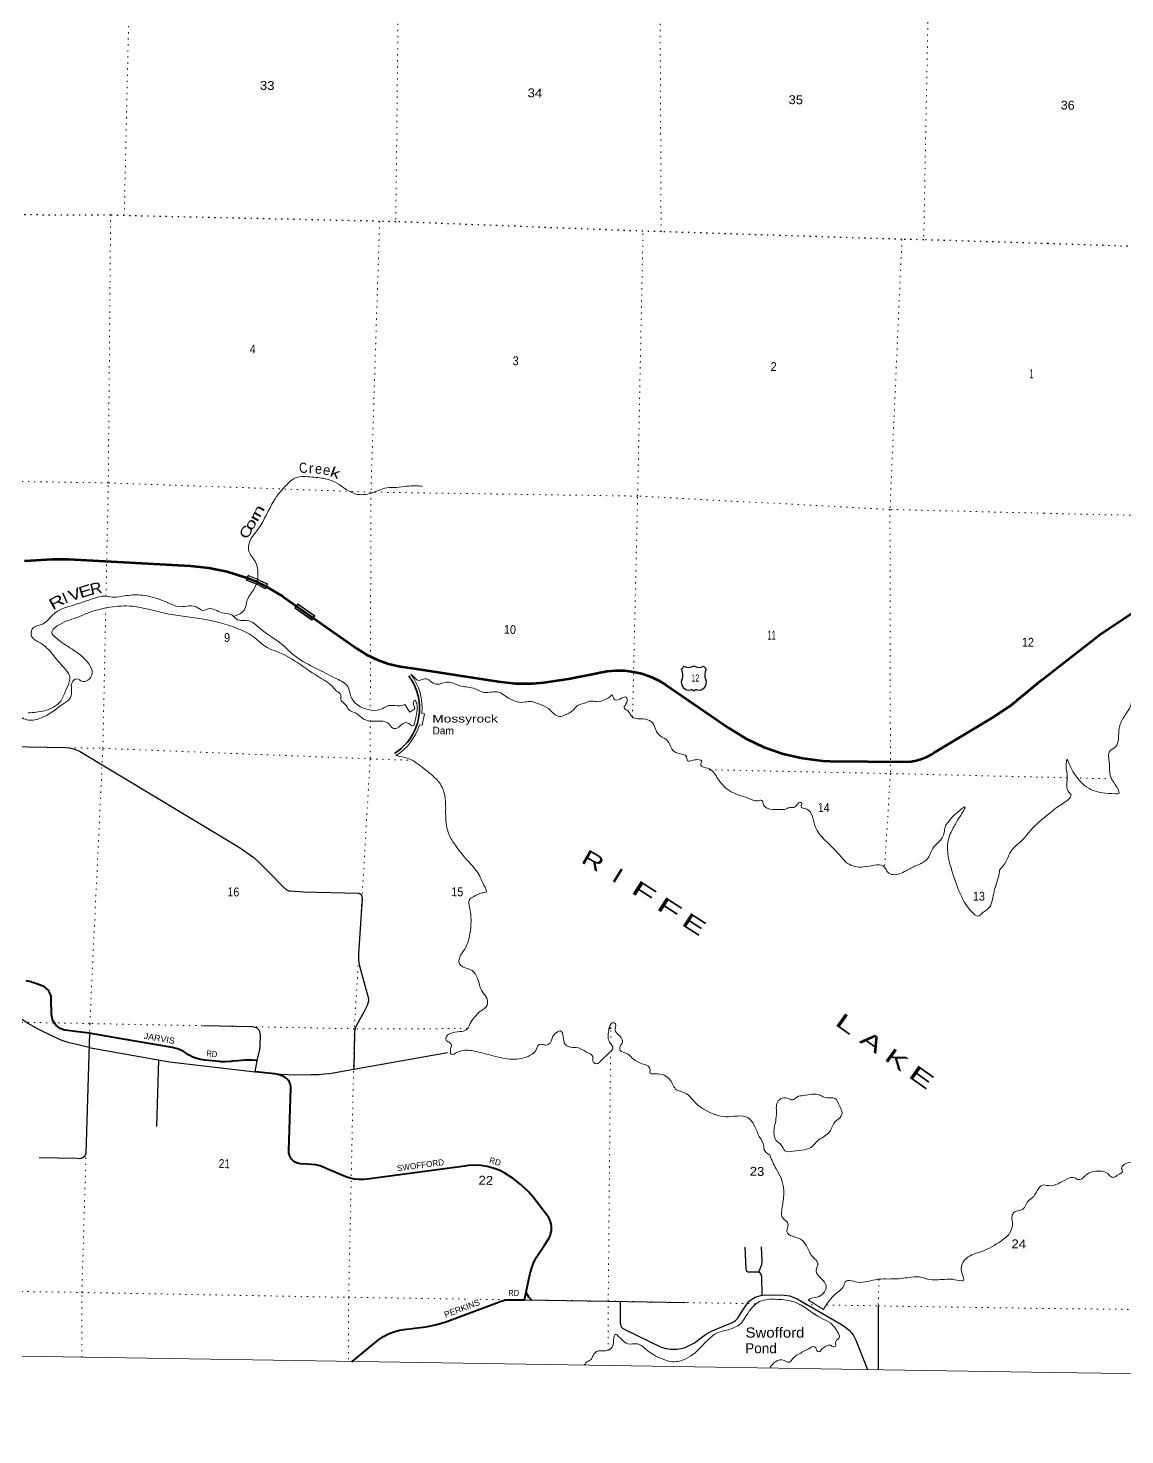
# Model space of a CAD drawing. Header units: feet. Extents: x -518066 to -250644, y -364975 to -177792.
# Drawn here: x -367193 to -345548, y -364975 to -337203 of the extents above; entities that cross this region are included whole.
import ezdxf
from ezdxf.enums import TextEntityAlignment as Align

# ---------------------------------------------------------------- set-up
doc = ezdxf.new("R2010")
doc.units = ezdxf.units.FT
doc.header["$LTSCALE"] = 80
doc.linetypes.add('DOTTED', pattern=[1.5, 0.3, -1.2])
for name, color, linetype, lineweight in [('16', 7, 'Continuous', 25), ('20', 7, 'Continuous', 70), ('26', 7, 'Continuous', 40), ('29', 7, 'Continuous', 25), ('39', 7, 'Continuous', 13), ('4', 7, 'Continuous', 25), ('41', 7, 'Continuous', 13), ('42', 7, 'Continuous', 13), ('57', 7, 'Continuous', 13), ('6', 7, 'DOTTED', 25), ('7', 7, 'DOTTED', 13)]:
    doc.layers.add(name, color=color, linetype=linetype, lineweight=lineweight)
doc.layers.add('27', color=7, linetype='Continuous')

msp = doc.modelspace()

# ---------------------------------------------------------------- linework, layer by layer
at = {"layer": '16'}
for p, q in [((-354297.29, -349856.56), (-354245.98, -349797.8)), ((-354054.22, -349791.83), (-354054.5, -349792.03)), ((-353862.13, -349797.71), (-353810.74, -349856.56))]:
    msp.add_line(p, q, dxfattribs=at)
for centre, radius, start, end in [((-354490.27, -349967.19), 222.05, 332.97043, 29.75871), ((-354154.9, -349640.14), 182.07, 239.97227, 303.45418), ((-353953.12, -349640.64), 181.52, 236.33975, 300.08743), ((-353953.13, -349640.14), 182.07, 236.54582, 236.59441), ((-353617.77, -349967.19), 222.05, 150.24129, 207.02957), ((-354151.08, -350122.09), 151.42, 159.09177, 283.81923), ((-353956.96, -350122.09), 151.42, 256.18077, 20.90823)]:
    msp.add_arc(centre, radius, start, end, dxfattribs=at)
for centre, major_axis, start_param, end_param in [((-354095.74, -350320.91), (-19.56, 51.67), 4.95877769, 6.28318531), ((-354012.29, -350320.91), (19.56, 51.67), 0, 1.32637542)]:
    msp.add_ellipse(centre, major_axis=major_axis, ratio=0.929097, start_param=start_param, end_param=end_param, dxfattribs=at)
at = {"layer": '20'}
for points in [[(-367267.41, -347721.78), (-366714.27, -347684.67), (-366398.76, -347689.46), (-363990.79, -347819.8), (-363624.52, -347855.06), (-363263.94, -347928.42), (-362913, -348039.07), (-362910.83, -348039.9), (-362909.37, -348040.46), (-362803.5, -348079.79), (-362706.81, -348120.8), (-362571.12, -348187.04), (-362461.54, -348246.84), (-362175.19, -348419.56), (-362138.17, -348445.47), (-361562.51, -348849.15), (-360703.97, -349451.21), (-360506.23, -349573.64), (-360296.77, -349674.73), (-360077.9, -349753.37), (-359852, -349808.7), (-359621.56, -349840.12), (-359611.29, -349840.95), (-357914.61, -350103.85), (-357576.93, -350138.81), (-357237.45, -350138.29), (-357012.46, -350118.28), (-356528.23, -350050.17), (-355964.89, -349939.77), (-355937.29, -349932.61), (-355766.88, -349899.34), (-355593.92, -349884.07), (-355420.31, -349886.97), (-355247.96, -349907.99), (-355078.75, -349946.91), (-354914.53, -350003.31), (-354757.11, -350076.57), (-354608.21, -350165.88), (-353369.76, -351019.04), (-353029.58, -351225.52), (-352669.68, -351395.32), (-352294, -351526.57), (-351906.66, -351617.83), (-351511.91, -351668.1), (-351362.02, -351676.29), (-349874.84, -351690.16), (-349765.91, -351681.34), (-349658.49, -351661.19), (-349553.77, -351629.92), (-349452.9, -351587.87), (-349356.97, -351535.52), (-349318.06, -351510.35), (-348163.83, -350819.47), (-347798.49, -350572.62), (-347713.71, -350506.37), (-347686.75, -350485.31), (-347663.71, -350466.09), (-347191.8, -350073.84)], [(-347191.8, -350073.84), (-346030.78, -349165.26), (-345280.98, -348666.16), (-345155.28, -348593.11), (-344864.72, -348453.17), (-344728.12, -348398.36), (-344586.54, -348358.14), (-344441.53, -348332.94), (-344294.69, -348323.03), (-344147.61, -348328.52), (-344044.72, -348341.62), (-342426.3, -348607.22), (-342284.26, -348615.29), (-342142.16, -348608.48), (-342001.54, -348586.85), (-341863.96, -348550.64), (-341730.92, -348500.24), (-341603.87, -348436.22), (-341484.21, -348359.26), (-341472.17, -348350.5), (-340352.39, -347536.53)]]:
    msp.add_lwpolyline(points, dxfattribs=at)
at = {"layer": '26'}
for points in [[(-362670.3, -357586.94), (-362773.4, -357576.34), (-362913.6, -357574.74), (-363053.2, -357587.81), (-363155.63, -357600.11), (-363181.95, -357603.27), (-363205.63, -357606.29), (-363206.99, -357606.46), (-363299.3, -357611.91), (-363366.68, -357608.83), (-363391.85, -357607.68), (-363416.68, -357605.11), (-363706.17, -357575.07), (-363785.75, -357563.83), (-363863.73, -357544.33), (-363939.24, -357516.79), (-364011.45, -357481.51), (-364020.45, -357476.44), (-364112.43, -357416.1), (-364137.5, -357399.66), (-364162.43, -357386.96), (-364190.33, -357372.75), (-364245.76, -357351.48), (-364296.66, -357337.85), (-364321.43, -357332.55), (-364346.66, -357328.25), (-365349.57, -357157.21), (-365985.73, -357043.69), (-366258.19, -357014), (-366462.16, -356985.64), (-366495.35, -356977.91), (-366527.55, -356966.75), (-366558.41, -356952.29), (-366587.58, -356934.69), (-366614.76, -356914.13), (-366639.64, -356890.84), (-366661.94, -356865.08), (-366681.44, -356837.13), (-366697.9, -356807.29), (-366711.16, -356775.9), (-366721.06, -356743.29), (-366727.5, -356709.83), (-366730.4, -356675.87), (-366730.49, -356672.69), (-366737.66, -356382.89), (-366737.78, -356354.01), (-366740.92, -356325.31), (-366747.04, -356297.09), (-366756.08, -356269.67), (-366767.93, -356243.34), (-366782.48, -356218.4), (-366799.55, -356195.11), (-366818.96, -356173.74), (-366840.49, -356154.51), (-366863.92, -356137.63), (-366888.99, -356123.3), (-366912.67, -356112.73), (-367078.89, -356050.68), (-367104.04, -356041.29), (-367128.89, -356033.69), (-367167.14, -356021.98), (-367232.06, -356009.34)], [(-357361.98, -362158.45), (-357354.12, -362122.26), (-357286.25, -361784.92), (-357254.61, -361674.51), (-357211.6, -361568.01), (-357157.7, -361466.59), (-357145.21, -361446.31), (-357000.43, -361230.64), (-356914.68, -361097.51), (-356902.29, -361072.56), (-356886, -361031.27), (-356874.12, -360988.5), (-356866.77, -360944.73), (-356864.04, -360900.42), (-356865.96, -360856.08), (-356872.5, -360812.18), (-356883.59, -360769.2), (-356899.11, -360727.62), (-356918.9, -360687.88), (-356942.73, -360650.44), (-357225.86, -360282.95), (-357269, -360230.26), (-357316.79, -360176.64), (-357460.4, -360036.93), (-357617.82, -359912.99), (-357787.34, -359806.19), (-357898.65, -359750.51), (-358015.16, -359706.77), (-358135.61, -359675.45), (-358258.67, -359656.89), (-358383, -359651.29), (-358507.23, -359658.72), (-358576.81, -359668.65), (-360501.71, -359929.01), (-360569.03, -359935.6), (-360659.78, -359936.15), (-360750.09, -359927.23), (-360838.96, -359908.91), (-360925.44, -359881.4), (-361310.22, -359714.99), (-361353.17, -359695.42), (-361433.13, -359666.6), (-361515.66, -359646.29), (-361599.86, -359634.71), (-361684.81, -359632.01), (-361823.76, -359624.12), (-361849.6, -359620.25), (-361874.89, -359613.71), (-361899.36, -359604.56), (-361922.74, -359592.9), (-361944.78, -359578.86), (-361965.22, -359562.6), (-361983.86, -359544.29), (-362000.47, -359524.13), (-362014.89, -359502.34), (-362026.96, -359479.17), (-362036.53, -359454.86), (-362043.51, -359429.68), (-362047.82, -359403.91), (-362049.42, -359377.84), (-362049.19, -359364.86), (-362008.9, -358121.33), (-362010.27, -358096.22), (-362014.26, -358071.4), (-362020.83, -358047.13), (-362029.89, -358023.67), (-362041.36, -358001.3), (-362055.1, -357980.24), (-362070.96, -357960.74), (-362088.78, -357943), (-362108.36, -357927.22), (-362129.48, -357913.58), (-362137.05, -357909.41), (-362197, -357883.01), (-362260.6, -357862.56), (-362326, -357848.87), (-362392.46, -357842.1), (-362708.98, -357806.37)], [(-360804.05, -363530.21), (-360277.98, -363099.79), (-360181.98, -363036.35), (-360079.87, -362983.31), (-359972.77, -362941.22), (-359861.87, -362910.56), (-359775.17, -362895.03), (-359346.53, -362840.15), (-359156.17, -362805.51), (-358970.48, -362751.16), (-358927.47, -362735.49), (-357909.05, -362354.25), (-357835.35, -362328.41), (-357790.41, -362316.55), (-357744.47, -362309.45), (-357713.8, -362307.41), (-357395.08, -362310.97), (-357361.98, -362158.45)], [(-357253.09, -362313.27), (-357261.29, -362306.41), (-357287.42, -362281.38), (-357310.79, -362253.76), (-357331.15, -362223.85), (-357348.27, -362191.98), (-357351.74, -362183.49), (-357361.98, -362158.45)]]:
    msp.add_lwpolyline(points, dxfattribs=at)
at = {"layer": '29'}
for p, q in [((-366177.22, -351479.94), (-363039.17, -353363.87)), ((-365984.99, -357045.09), (-366056.15, -359418.7)), ((-360765.79, -357752.93), (-358918.23, -357424.63)), ((-364619.18, -357572.15), (-364660.4, -358888.53)), ((-362708.98, -357806.37), (-362670.3, -357586.94)), ((-355508.27, -362341.45), (-355505.83, -362768.42)), ((-350415.19, -362428.76), (-350414.13, -363691.09)), ((-350858.27, -363103.45), (-350625.03, -363687.54))]:
    msp.add_line(p, q, dxfattribs=at)
for points in [[(-372424.79, -351277.53), (-370951.82, -351324.07), (-366453.39, -351406.81)], [(-366453.39, -351406.81), (-366383.7, -351413.05), (-366298.08, -351430.18), (-366242.42, -351449.46), (-366177.22, -351479.94)], [(-363039.17, -353363.87), (-362740.56, -353577.91), (-362647.88, -353660.34), (-362414.45, -353893.89), (-362160.42, -354154.91), (-362095.19, -354213.3), (-362050.57, -354233.91), (-362023.11, -354237.34), (-361755.35, -354251.08), (-360670.59, -354278.56), (-360646.55, -354285.42), (-360622.53, -354306.03), (-360608.79, -354340.38), (-360601.93, -354388.46), (-360670.59, -355480.65), (-360670.58, -355605.99), (-360649.99, -355714.21), (-360498.95, -356270.6), (-360474.91, -356358.17), (-360478.35, -356414.86), (-360498.94, -356495.55), (-360567.61, -356627.8), (-360711.78, -356888.83), (-360742.67, -356966.09), (-360752.98, -357046.82), (-360766.71, -357747.47)], [(-365993.47, -357327.82), (-366264.19, -357264.24), (-366382.67, -357232.79), (-366542.26, -357179.57), (-366711.51, -357106.99), (-367006.5, -356957), (-367224.12, -356833.62), (-367362.86, -356744.97)], [(-362670.3, -357586.94), (-362617.93, -357368.28), (-362610.67, -357293.29), (-362608.26, -357082.82), (-362617.93, -357019.92), (-362637.27, -356976.37), (-362671.12, -356944.92), (-362714.65, -356930.41), (-362765.42, -356920.73), (-363732.6, -356898.96)], [(-365993.47, -357327.82), (-364401.16, -357610.91), (-362708.98, -357806.37)], [(-362352.88, -357845.33), (-361931.23, -357864.21), (-361612.07, -357861.79), (-361447.65, -357859.37), (-361343.67, -357849.7), (-361246.96, -357837.6), (-360765.79, -357752.93)], [(-366056.15, -359418.7), (-366065.91, -359451.18), (-366087.67, -359485.05), (-366126.36, -359514.08), (-366174.72, -359523.76), (-366227.92, -359521.34), (-366972.64, -359504.41)], [(-352772.64, -361765.51), (-352962.17, -361765.9), (-352986.2, -361760.75), (-353003.37, -361748.73), (-353013.67, -361729.84), (-353023.97, -361697.21), (-353042.85, -361266.17)], [(-352772.64, -361765.51), (-352715.01, -361614.78), (-352706.43, -361571.85), (-352706.43, -361535.79), (-352720.16, -361261.02)], [(-352707.47, -362218.16), (-352713.3, -361851.77), (-352723.59, -361813.99), (-352732.18, -361798.53), (-352772.64, -361765.51)], [(-357395.08, -362310.97), (-355744.19, -362336.09), (-354207.11, -362365.06)], [(-355505.83, -362768.42), (-355497.32, -362818.61), (-355490.45, -362839.21), (-355459.56, -362870.13), (-355404.63, -362904.47), (-354697.47, -363244.49), (-354601.35, -363271.97), (-354508.66, -363282.27), (-354388.52, -363282.27), (-354302.7, -363271.97), (-354237.47, -363254.8), (-354158.52, -363220.45), (-354038.37, -363155.2), (-353825.53, -362993.77), (-353753.44, -362950.84), (-353691.65, -362918.21), (-353471.95, -362828.91), (-353293.45, -362756.78), (-353229.94, -362719.01), (-353183.6, -362670.92), (-353097.78, -362533.54), (-352998.23, -362372.11), (-352963.89, -362332.61), (-352912.4, -362296.55), (-352845.46, -362258.77), (-352802.55, -362241.6), (-352707.47, -362218.16)], [(-352707.47, -362218.16), (-352563.97, -362207.25), (-352268.75, -362214.12), (-352162.33, -362231.3), (-352018.15, -362286.25), (-351142.78, -362798), (-351055.24, -362852.95), (-350981.44, -362914.78), (-350947.11, -362950.84), (-350909.35, -363000.64), (-350858.27, -363103.45)]]:
    msp.add_lwpolyline(points, dxfattribs=at)
at = {"layer": '39'}
for p, q in [((-351792.2, -362317.34), (-351496.18, -362497.36)), ((-351669.17, -362578.21), (-351675.72, -362586.11)), ((-351566.23, -362454.07), (-351573.24, -362462.52))]:
    msp.add_line(p, q, dxfattribs=at)
for points in [[(-359758.18, -350557.16), (-359661, -350707.05), (-359558, -350640.05), (-359596.87, -350524.25)], [(-359423.37, -350734.01), (-359370, -350741.05), (-359413, -350965.05), (-359467.85, -350954.48)]]:
    msp.add_lwpolyline(points, dxfattribs=at)
for start, end in [(354.38093, 36.70153), (302.55626, 342.80738)]:
    msp.add_arc((-360533.32, -350624.81), 1115.31, start, end, dxfattribs=at)
for points in [[(-362662.39, -348079.93), (-362659.16, -348004.52), (-362705.92, -347740.14), (-362841.73, -347510.15), (-362843.92, -347421.63), (-362648.22, -347083.78), (-362343.76, -346535), (-362090.23, -346216.43), (-361904.65, -346077.45), (-361591.18, -346065.75), (-361294.84, -346105.98), (-361101.74, -346186.34), (-360720.65, -346401.23), (-360415.05, -346381.33), (-360115.73, -346276.84), (-359922.8, -346268.71), (-359723.57, -346246.64), (-359550.76, -346240.11), (-359418.33, -346244.82)], [(-363127.6, -348813.37), (-362983.69, -348747.93), (-362930.35, -348692.72), (-362865.83, -348484.91), (-362722.58, -348256.59), (-362662.39, -348079.93)], [(-367192.7, -350721.13), (-366870.58, -350679.44), (-366549.37, -350486.92), (-366448.6, -350273.82), (-366374.38, -350082.3), (-366376.36, -349983.73), (-366489.62, -349828.59), (-366710.99, -349560.65), (-366955.43, -349340.51), (-367123.34, -349206.37), (-367116.47, -349067.77), (-366895.42, -348961.68), (-366705, -348782.58), (-366279.34, -348588.18), (-365858.81, -348447.96), (-365687.47, -348415.26), (-365529.25, -348434.57), (-365211.31, -348400.85), (-364898.13, -348403.22), (-364494.94, -348520.03), (-364417.37, -348555.8), (-364230, -348621.96), (-363892.69, -348622.81), (-363817.21, -348662.56), (-363743.65, -348698.24), (-363632.56, -348666.32), (-363371.13, -348744.05), (-363175.27, -348788.26), (-363052.7, -348881.25), (-362838.28, -348901.71), (-362636.34, -349040.56), (-362145.8, -349400.46), (-362029.62, -349511.41), (-361867.65, -349641.4), (-361456.71, -349868.97), (-361101.02, -350049.16), (-360885.27, -350200.35), (-360821.01, -350394.71), (-360715.7, -350545.66), (-360481.02, -350655.01), (-360250.17, -350657.71), (-360079.88, -350578.74), (-359915.26, -350580.09), (-359798.61, -350570.41), (-359758.18, -350557.16)], [(-359596.87, -350524.25), (-359563.64, -350470.64), (-359524, -350530.05), (-359512, -350597.05), (-359517, -350655.05), (-359542.75, -350820.95), (-359567, -350931.05), (-359581, -350973.05), (-359643.95, -350957.63), (-359711.36, -350916.04), (-359812.33, -350944.14), (-359900.17, -351016.75), (-359968.74, -351031.44), (-360063.46, -350951.08), (-360146.68, -350897.1), (-360341.19, -350885.09), (-360589.11, -350833.78), (-360719.46, -350728.57), (-360860.64, -350661.34), (-360940.61, -350547.1), (-361017.43, -350475.15), (-361023.26, -350368.46), (-361103.98, -350290.4), (-361210, -350173.62), (-361352.56, -350076.2), (-362286.6, -349510.19), (-362473.73, -349431.97), (-362754.3, -349211.09), (-363074.24, -349049.72), (-363773.18, -348864.54), (-364503.76, -348753.11), (-365131.44, -348617.64), (-365581.56, -348634.59), (-365999.45, -348744.7), (-366236.35, -348840.41), (-366619.24, -349005.53), (-366724.5, -349144.14), (-366667.82, -349219.69), (-366505.77, -349345.66), (-366228.43, -349528.27), (-365998.13, -349752.16), (-365927.68, -349938.59), (-366016.88, -350077.53), (-366119.73, -350099.56), (-366237.2, -350050.91), (-366327.08, -350125.49), (-366337.8, -350255.97), (-366355.16, -350416.49), (-366488.19, -350538.44), (-367183.56, -350862.07), (-367307.21, -350821.34), (-367501.58, -350704.77), (-367609.91, -350700.55), (-367724.17, -350593.65), (-367856.05, -350562.81), (-368294.41, -350399.03), (-368878.58, -350198.09), (-369205.78, -349901.85), (-369615.08, -349497.36), (-369763.56, -349297.27), (-370066.84, -348911.14)], [(-359639.11, -349958.25), (-359623.57, -349968.72), (-359481.3, -350080.21), (-359358.13, -350046.52), (-359173.5, -350148.82), (-358903.73, -350114.11), (-358676.3, -350185.11), (-358406.26, -350234.86), (-358191.07, -350315.66), (-357901.9, -350313.52), (-357755.11, -350400.97), (-357399.97, -350510.77), (-357303.26, -350494.65), (-357115.56, -350544.73), (-356922.7, -350637.14), (-356705.03, -350792.4), (-356593.94, -350760.48), (-356414.88, -350645.5), (-356353.26, -350578.39), (-356231.92, -350536.62), (-356066.27, -350487.72), (-355946.06, -350500.23), (-355826.85, -350464.46), (-355707.03, -350398.53), (-355668.19, -350365.14), (-355631.72, -350446.32), (-355517.32, -350448.66), (-355392.09, -350413), (-355378.15, -350515.84), (-355430.44, -350617.33), (-355351.61, -350689.32), (-355271.6, -350801.54), (-355011.47, -350845.06), (-354862.56, -350926.52), (-354804.95, -351054.38), (-354717.08, -351174.81), (-354574.48, -351270.22), (-354489.48, -351432.82), (-354370.8, -351519.7), (-354201.53, -351587.5), (-354194.25, -351623.84), (-354179.06, -351666.38), (-354078.54, -351660.39), (-353947.76, -351646.97), (-353899.96, -351666.04), (-353913.16, -351722.08), (-353915.91, -351758.22), (-353780.55, -351815.27), (-353597.5, -351993.95), (-353359.87, -352252.16), (-352985.57, -352406.59), (-352783.77, -352454.95), (-352715.37, -352448.3), (-352679.02, -352535.51), (-352604.16, -352605.41), (-352383.8, -352630.01), (-352226.88, -352615.12), (-352190.38, -352597.77), (-352053.4, -352576.43), (-351967.28, -352489.71), (-351923.3, -352498.65), (-351938.71, -352564.7), (-351827.48, -352623.27), (-351713.93, -352764.33), (-351654.01, -352974.68), (-351240.26, -353455.67), (-350990.5, -353710.11), (-350648.13, -353757.32), (-350292.88, -353764.57), (-350226.76, -353868.47), (-350117.28, -353914.94), (-349866.75, -353839.62), (-349671.92, -353739.04), (-349448.38, -353608.87), (-349335.56, -353396.02), (-349277.88, -353324.8), (-349138.04, -353164.78), (-349079.22, -352940.77), (-349037.79, -352879.28), (-348941.1, -352766.63), (-348810.21, -352650.66), (-348755.02, -352603.53), (-348712.34, -352578.26), (-348788.07, -352745.63), (-348919.03, -352962.13), (-349026.56, -353211.29), (-349043.9, -353468.33), (-348978.11, -353783.36), (-348822.73, -354232.93), (-348556.51, -354662.65), (-348443.51, -354733.33), (-348364.04, -354676.64), (-348200.41, -354531.17), (-348172.66, -354451.31), (-348095.75, -354129.13), (-348040, -353957.34), (-348021.26, -353827.02)], [(-347234.21, -352868.67), (-347029.39, -352698.63), (-346901.32, -352597.86), (-346655.61, -352422.33), (-346610.24, -352342.5), (-346653.64, -352285.53), (-346685.97, -352017.45), (-346706.47, -351765.63), (-346699.03, -351667.14), (-346694.67, -351643.06), (-346645.58, -351724.26), (-346532.1, -351939.18), (-346344.23, -352153.17), (-345990.59, -352299.13), (-345729.56, -352316.99), (-345663.05, -352303.86), (-345666.61, -352271.62), (-345738.99, -352133.74), (-345836.92, -351955.26), (-345851.57, -351715.6), (-345844.08, -351474.25), (-345740.51, -351399.29), (-345671.07, -351182.98), (-345649.96, -350972.01), (-345532.24, -350752.37), (-345416.22, -350510.58), (-345396.46, -350394.16), (-345298.77, -350309.05), (-345168.69, -350208.31), (-345140.53, -350206.7), (-345178.08, -350302.74), (-345279.12, -350480.36), (-345300.83, -350592.73), (-345315.97, -350807.81), (-345370.3, -350951.9), (-345300.44, -351125.96), (-345272.93, -351309.46), (-345335.18, -351445.39), (-345391.51, -351589.45), (-345361.87, -351764.93), (-345284.54, -351838.49), (-345172, -351699.26), (-345026.4, -351636.98), (-344728.14, -351580.92), (-344481.31, -351467.78), (-344380.9, -351473.26), (-344297.99, -351438.23), (-344197.77, -351316.94), (-344134.32, -351237.37), (-344069.27, -351185.99), (-344101, -351296.2), (-344143.12, -351430.41), (-344157.6, -351599.22), (-344231.13, -351680.66), (-344378.42, -351720.79), (-344840.76, -352005.87), (-344936.62, -352103.08), (-344927.47, -352165.59), (-344870.12, -352230.81), (-344836.39, -352261.47), (-344868.95, -352289.17), (-344923.6, -352316.55), (-344964.26, -352348.16), (-344943.48, -352441.02), (-344859.01, -352577.06), (-344665.94, -352708.62), (-344505.82, -352755.2), (-344341.83, -352811.9), (-344135.41, -352853.11), (-344065.99, -352777.65), (-343994.54, -352841.06), (-343906.33, -352856.42), (-343845.31, -352945.84), (-343729.89, -353025.98), (-343631.78, -353192.39), (-343531.16, -353463.47), (-343452.4, -353577.29), (-343399.68, -353964.38), (-343264.7, -354362.73), (-343093.86, -354502.02), (-342836.2, -354614.4), (-342713.03, -354714.77), (-342624.14, -354822.7), (-342586.82, -354883.6), (-342631.12, -354889), (-342781.51, -354864.69), (-342936.38, -354872.52), (-343006.34, -354986.2), (-343060.47, -355116.21), (-343119.66, -355179.74), (-343128.25, -355217.85), (-343037.67, -355347.93), (-342913.95, -355410.09), (-342795.71, -355433.93), (-342719.67, -355457.16), (-342715.11, -355559.84), (-342648.35, -355669.46)], [(-359933.14, -351564.86), (-359642.01, -351643.37), (-359343.14, -351852.56), (-359075.23, -352103.35), (-358970.02, -352356.85), (-358952.21, -352759.38), (-358889.3, -353116.58), (-358761.27, -353334.35), (-358551.94, -353602.04), (-358324.47, -353866.08), (-358176.01, -354164.71), (-358151.7, -354251.67), (-358230.52, -354276.2), (-358402.73, -354351.11), (-358488.52, -354421.75), (-358483.1, -354548.54), (-358450.84, -354834.74), (-358474.04, -355083.61), (-358574.59, -355383.18), (-358672.23, -355542.05), (-358690.23, -355636.2), (-358655.56, -355707.28), (-358472.44, -355785.42), (-358340.66, -355918.81), (-358285.77, -356080.8), (-358228.63, -356230.77), (-358140.79, -356353.21), (-358152.42, -356527.92), (-358240.14, -356594.5), (-358408.23, -356761.99), (-358483.01, -356883.12), (-358545.25, -356980.38), (-358668.39, -357012.05), (-358870.08, -357056.2), (-358937.43, -357109.11), (-358944.9, -357179.34), (-358885.6, -357224.79), (-358838.51, -357278.03), (-358854.26, -357360.15), (-358844.29, -357460.9), (-358718.98, -357421.23), (-358439.22, -357388.73), (-357963.74, -357505.01), (-357593.39, -357558.82), (-357243.94, -357457.37), (-357157.49, -357354.57), (-357121.71, -357274.86), (-357037.29, -357270.55), (-356967.21, -357280.03), (-356892.12, -357241.34), (-356841.39, -357117.71), (-356742.98, -357019.17), (-356684.28, -356996.24), (-356632.45, -357111.92), (-356595.33, -357259.47), (-356543.98, -357300.73), (-356331.9, -357337.23), (-356170.94, -357418.94), (-356050.29, -357507.87), (-356034.59, -357622.8), (-355976.88, -357648.11), (-355870.9, -357571.85), (-355711.21, -357422.29), (-355651.14, -357333.03), (-355693.76, -357257.76), (-355741.91, -357158.24), (-355739.17, -357025.58), (-355700.02, -356879.59), (-355642.92, -356836.52), (-355603.31, -356863.47), (-355607.89, -356988.05), (-355535.53, -357082.02), (-355474.93, -357161.68), (-355462.25, -357228.3), (-355501.67, -357289.83), (-355505.7, -357388.28), (-355378.37, -357445.17), (-355275.7, -357529.71), (-355075.35, -357648.41), (-354926.4, -357727.87), (-354919.91, -357802.4), (-354924.37, -357824.43), (-354832.51, -357848.42), (-354640.33, -357876.47), (-354521.77, -357969.38), (-354393.28, -358165.04), (-354301.62, -358199.09), (-354200.05, -358239.37), (-354076.09, -358362.55), (-353632.32, -358653.12), (-353424.41, -358697.58), (-352985.04, -358714.59), (-352861.62, -358863.9), (-352761.73, -359083.11), (-352673.38, -359277.95), (-352670.52, -359334.31), (-352554.51, -359453.31)], [(-348021.26, -353827.02), (-347899.44, -353664.61), (-347846.91, -353551.07), (-347778.15, -353429.81), (-347573.31, -353232.91), (-347386.11, -353015.54), (-347234.21, -352868.67)], [(-352469.28, -358922.18), (-352424.89, -358619.45), (-352389.9, -358382.88), (-352308.41, -358326.23), (-352176.2, -358340.99), (-352094.28, -358360.76), (-352031.03, -358311.78), (-351891.76, -358276.42), (-351564.28, -358267.02), (-351476.88, -358313.04), (-351268.44, -358331.37), (-351181.19, -358481.95), (-351125.76, -358617.81), (-351190.38, -358733.12), (-351269.98, -358795.84), (-351349.39, -358947.04), (-351399.01, -359016.41), (-351505.08, -359096.69), (-351617.12, -359174.84), (-351707.46, -359271.52), (-352091.07, -359374.29), (-352257.57, -359366.87), (-352329.51, -359252.79), (-352437.91, -359154.06), (-352471.68, -359038.76), (-352469.28, -358922.18)], [(-352554.51, -359453.31), (-352429.6, -359725.31), (-352333.02, -359910.27), (-352282.65, -360291.34), (-352320.06, -360547.96), (-352300.96, -360693.13), (-352239.82, -360746.66), (-352193.35, -360830.06), (-352217.83, -360946.18), (-352198.88, -361000.86), (-352099.65, -361057.18), (-351910.59, -361139.46), (-351811.18, -361284.26), (-351700.54, -361469.5), (-351606.53, -361584.03), (-351637.61, -361728.18), (-351536.6, -361893.11), (-351443.16, -362035.78), (-351502.42, -362183.37), (-351632.48, -362259.14), (-351792.2, -362317.34), (-351792.95, -362319.08)], [(-347345.99, -360267.15), (-347242.25, -360106.3), (-347185.15, -360048.77), (-347046.56, -360054.8), (-346688.93, -359923.14), (-346539.85, -359899.13), (-346462, -359936.47), (-346395.4, -359917.32), (-346253.04, -359800.65), (-346113.93, -359770.47), (-345961.27, -359776.7), (-345863.67, -359838.47), (-345786.08, -359893.92), (-345753.79, -359884.33), (-345652.45, -359825.43), (-345597.36, -359767.87), (-345610.76, -359721.4), (-345589.8, -359661.34), (-345423.95, -359589.28), (-345132.3, -359573.37), (-344883.82, -359625.25), (-344683.74, -359688.51), (-344490.71, -359822.09), (-344419.32, -359889.52), (-344277.72, -359966.01), (-343990.22, -360239.79), (-343929.95, -360381.51), (-343822.85, -360481.66), (-343568.43, -360819.35), (-343368.51, -361033.51), (-342990.67, -361314.63), (-342778.18, -361492.76), (-342730.56, -361535.7), (-342587.64, -361660.51), (-342546.97, -361767.74), (-342532.63, -361888.68), (-342427.63, -361994.82), (-342418.97, -362091.53), (-342392.49, -362206.61), (-342386.89, -362236.87), (-342314.42, -362368.71), (-342308.52, -362517.69), (-342349.6, -362579.47), (-342407.22, -362673.21), (-342408.18, -362739.6), (-342360.44, -362774.5), (-342266.29, -362795.98), (-342208.39, -362822.97), (-342128.37, -362989.12), (-342093.79, -363100.29), (-342080.5, -363154.81), (-341983.17, -363234.69), (-341905.87, -363310.26), (-341840.19, -363355.47), (-341804.28, -363374.1), (-341727.5, -363485.88), (-341667.88, -363533.02), (-341651.13, -363625.82), (-341656.36, -363710.25), (-341615.05, -363773.23), (-341581.39, -363824.42)], [(-351493.37, -362496.37), (-351257.6, -362190.38), (-351095.65, -362028.8), (-351049.63, -361939.25), (-350985.12, -361926.49), (-350821.16, -361960), (-350416.42, -361903.91), (-350205.48, -361898.16), (-349829.46, -361871.65), (-349602.29, -361858.19), (-349442.52, -361899.66), (-349105.29, -361904.53), (-348942.64, -361903.83), (-348774.63, -361935.41), (-348732.36, -361930.24), (-348738.81, -361853.69), (-348774.77, -361649.87), (-348670.98, -361485.08), (-348373.09, -361352.42), (-347985.27, -361143.16), (-347823.61, -360995.65), (-347767.08, -360785.66), (-347774.38, -360652.8), (-347738.86, -360585.16), (-347631.61, -360545.12), (-347546.49, -360506.64), (-347490.23, -360407.25), (-347412.18, -360322.37), (-347345.99, -360267.15)], [(-352557.67, -363658.42), (-352480.53, -363560.94), (-352314.5, -363493.95), (-352164.89, -363541.24), (-352103.18, -363470.11), (-352033.62, -363407.18), (-351944.32, -363360.74), (-351846.7, -363300.4), (-351771.77, -363269.76), (-351706.72, -363230.87), (-351647.01, -363256.22), (-351628.09, -363312.91), (-351588.41, -363335.84), (-351522.94, -363276.85), (-351453.75, -363232.01), (-351348.81, -363206), (-351307.24, -363235), (-351267.06, -363233.81), (-351252.86, -363129.53), (-351187.1, -363056.48), (-351216.9, -362943.26), (-351353.2, -362772.69), (-351536.84, -362671.7), (-352073.31, -362351.65), (-352406.47, -362300.5), (-352756.65, -362344.78), (-352984.15, -362569.37), (-353159.64, -362803.07), (-353401.05, -362904.83), (-353639.77, -362988.77), (-353868.5, -363196.8), (-354213.53, -363473.29), (-354469.7, -363530.4), (-354681.37, -363473.8), (-354988.9, -363294.59), (-355169.22, -363178.3), (-355355.96, -363178.51), (-355484.59, -363087.41), (-355561.29, -363009.43), (-355592.95, -362986.67), (-355626.01, -363032.24), (-355642.96, -363172.65), (-355719.79, -363295.76), (-355814.58, -363315.94), (-355965.35, -363324.93), (-356043.44, -363411.81), (-356076.96, -363479.5), (-356164.42, -363534.02), (-356211.83, -363594.86), (-356213.36, -363597.37), (-356215.81, -363601.77)]]:
    msp.add_spline(points, degree=3, dxfattribs=at)
at = {"layer": '4', "lineweight": 13}
msp.add_lwpolyline([(-501256.99, -177792.42), (-469933.03, -178460.37), (-438608.17, -179085.23), (-407282.48, -179667), (-375956.02, -180205.68), (-344628.85, -180701.28), (-313301.03, -181153.78), (-281972.61, -181563.19), (-250643.67, -181929.5), (-252658.03, -364975.08), (-284238.76, -364605.82), (-315818.95, -364193.12), (-347398.54, -363736.98), (-378977.49, -363237.41), (-410555.71, -362694.39), (-442133.14, -362107.95), (-473709.75, -361478.07), (-505285.47, -360804.75)], close=True, dxfattribs=at)
msp.add_lwpolyline([(-501256.99, -177792.42), (-469933.03, -178460.37), (-438608.17, -179085.23), (-407282.48, -179667), (-375956.02, -180205.68), (-344628.85, -180701.28), (-313301.03, -181153.78), (-281972.61, -181563.19), (-250643.67, -181929.5), (-252658.03, -364975.08), (-284238.76, -364605.82), (-315818.95, -364193.12), (-347398.54, -363736.98), (-378977.49, -363237.41), (-410555.71, -362694.39), (-442133.14, -362107.95), (-473709.75, -361478.07), (-505285.47, -360804.75)], close=True, dxfattribs=at)
at = {"layer": '42', "lineweight": 35}
msp.add_arc((-360533.32, -350624.81), 1065.31, 302.55626, 36.70153, dxfattribs=at)
at = {"layer": '57'}
for p, q in [((-362888.09, -348103.56), (-362850.77, -348005.66)), ((-362877.8, -348099.02), (-362846.14, -348015.98)), ((-362460.76, -348182.95), (-362513.42, -348273.33)), ((-361928.31, -348657.2), (-361868.17, -348571.14)), ((-361928.31, -348657.2), (-361594.69, -348890.35)), ((-361868.17, -348571.14), (-361534.54, -348804.28)), ((-361534.54, -348804.28), (-361594.69, -348890.35))]:
    msp.add_line(p, q, dxfattribs=at)
for points in [[(-362888.09, -348103.56), (-362828.62, -348127.05), (-362756.7, -348157.03), (-362713.22, -348175.56), (-362641.71, -348209.09), (-362580.35, -348238.67), (-362534.43, -348262.73), (-362513.42, -348273.33)], [(-362516.67, -348263.01), (-362576.76, -348231.52), (-362638.27, -348201.86), (-362709.95, -348168.26), (-362753.59, -348149.66), (-362825.61, -348119.64), (-362877.8, -348099.02)], [(-362850.77, -348005.66), (-362820.9, -348017.02), (-362762.8, -348040.29), (-362692.09, -348070.26), (-362626.27, -348100.24), (-362554.35, -348134.15), (-362497.46, -348162.94), (-362460.76, -348182.95)], [(-362846.14, -348015.98), (-362823.81, -348024.47), (-362765.85, -348047.69), (-362695.31, -348077.58), (-362629.63, -348107.5), (-362557.86, -348141.34), (-362501.18, -348170.02), (-362471.81, -348186.03), (-362516.67, -348263.01)]]:
    msp.add_lwpolyline(points, dxfattribs=at)
msp.add_lwpolyline([(-361545.68, -348806.25), (-361866.19, -348582.28), (-361917.16, -348655.22), (-361596.66, -348879.21)], close=True, dxfattribs=at)
at = {"layer": '6'}
for points in [[(-347061.41, -341457.26), (-349517.69, -341381.59), (-349947.19, -341372.83), (-354700.73, -341221.52), (-355057.94, -341212.22), (-359937.22, -341024.16), (-360256.34, -341017.65), (-365295.78, -340904.75), (-365564.68, -340897.25), (-370461.49, -340877.74), (-370692.46, -340881.07), (-375702.97, -340825.07), (-375847.47, -340822.12), (-378605.68, -340714.8)], [(-330016.7, -341750.11), (-333909.23, -341650.29), (-334435.56, -341632.63), (-339176.08, -341582.26), (-339751.01, -341590.06), (-344399.04, -341537), (-344891.35, -341529.89), (-347061.41, -341457.26)]]:
    msp.add_lwpolyline(points, dxfattribs=at)
at = {"layer": '7'}
for p, q in [((-346687.43, -352002.01), (-347220.78, -351989.34)), ((-345803.11, -352023.02), (-346488.7, -352006.73)), ((-355693.49, -356952.12), (-355733.7, -356952.16)), ((-351978.26, -362401.58), (-351644.11, -362407.4))]:
    msp.add_line(p, q, dxfattribs=at)
for points in [[(-365295.78, -340904.75), (-365179.6, -335753.35), (-365031.71, -330622.72), (-365007.02, -328635.75)], [(-359823.9, -332622.61), (-359880.15, -335915.8), (-359937.22, -341024.16)], [(-349377.71, -334696.46), (-349417.41, -336125.31), (-349517.69, -341381.59)], [(-354700.73, -341221.52), (-354723.36, -336083.38), (-354706.07, -335493.39)], [(-365656.51, -348415.92), (-365611.31, -346180.77), (-365564.68, -340897.25)], [(-360256.34, -341017.65), (-360426.71, -346362.99), (-360439.9, -350662.74)], [(-355265.04, -350806.12), (-355163.7, -346442.25), (-355057.94, -341212.22)], [(-349947.19, -341372.83), (-350183.56, -346704.75), (-350174.54, -351919.03), (-350289.82, -353765.33)], [(-347141.97, -346780.72), (-350183.56, -346704.75), (-355163.7, -346442.25), (-360426.71, -346362.99), (-365611.31, -346180.77), (-370817.96, -346094.61), (-371543.69, -346074.03)], [(-347141.97, -346780.72), (-344971.47, -346830.75), (-339783.98, -346686.35), (-334416.49, -346743.76), (-329017.77, -346866.01), (-323902.02, -347098.86), (-318538.4, -346866.47), (-315579.41, -346779.75)], [(-366135.93, -363445.79), (-366131.4, -362164.32), (-365975.82, -356854.87), (-365717.27, -351420.85), (-365661.25, -348650.15)], [(-360440.53, -350871.37), (-360442.86, -351629.03), (-360753.44, -356957.43), (-360866.71, -362259.7), (-360873.61, -363529.11)], [(-372552.72, -351273.49), (-370951.82, -351324.07), (-365717.27, -351420.85), (-360442.86, -351629.03), (-359614.92, -351658.53)], [(-353749.52, -351844.67), (-350174.54, -351919.03), (-347220.78, -351989.34)], [(-358523.27, -356955.09), (-360753.44, -356957.43), (-365975.82, -356854.87), (-371172.15, -356754.86), (-376220.97, -356609.59), (-378867.13, -356552.73)], [(-355696.32, -357252.89), (-355693.49, -356952.12), (-355686.52, -356863.69)], [(-355745.54, -363306.17), (-355744.19, -362336.09), (-355697.79, -357408.58)], [(-378954.99, -361874.63), (-376326.87, -361944.18), (-371283.87, -362079.27), (-366131.4, -362164.32), (-360866.71, -362259.7), (-358469.95, -362295.44)], [(-350402.4, -361903.45), (-350415.19, -362428.76), (-350414.43, -363691.15)], [(-358272.93, -362298.38), (-355744.19, -362336.09), (-352818.67, -362386.97)], [(-351429.77, -362411.12), (-350415.19, -362428.76), (-347381.92, -362476.2)], [(-342308.85, -362518.21), (-345116.05, -362501.28), (-347379.47, -362476.23)]]:
    msp.add_lwpolyline(points, dxfattribs=at)

# ---------------------------------------------------------------- texts
at = {"layer": '16', "width": 0.6}
msp.add_text('12', height=140, dxfattribs=at).set_placement((-354024.33, -350102.34), align=Align.CENTER)
at = {"layer": '27'}
for s, rotation, width, p in [('JARVIS', 350.322, 1.1, (-364918.55, -357153.88)), ('RD', 354.076, 0.85, (-363680.09, -357502.52)), ('RD', 359.36, 0.8, (-357715.66, -362233.07)), ('PERKINS', 20.523, 1.05, (-358955.19, -362664.66))]:
    msp.add_text(s, height=120, rotation=rotation, dxfattribs=dict(at, width=width)).set_placement(p)
msp.add_text('SWOFFORD', height=120, rotation=7.703, dxfattribs=at).set_placement((-359904.88, -359772.6))
at = {"layer": '27', "width": 0.9}
msp.add_text('R', height=120, rotation=344.904, dxfattribs=at).set_placement((-358049.13, -359620.39), align=Align.CENTER)
at = {"layer": '27'}
msp.add_text('D', height=120, rotation=342.412, dxfattribs=at).set_placement((-357938.92, -359652.85), align=Align.CENTER)
at = {"layer": '41'}
for s, height, rotation, width, p in [('C', 200, 7.197, 0.85, (-361750.76, -345983.59)), ('e', 200, 352.582, 0.9, (-361470.79, -345999.26)), ('e', 200, 349.934, 0.95, (-361315.82, -346024.81)), ('k', 200, 339.38, 1.4, (-361165.16, -346073.67)), ('r', 200, 61.083, 1.6, (-362635.03, -346904.15)), ('n', 200, 60.973, 1.55, (-362567.24, -346781.97)), ('C', 200, 59.969, 1.35, (-362806.78, -347197.52)), ('o', 200, 59.992, 1.45, (-362720.54, -347045.37)), ('V', 220, 20.403, 1.2, (-366237.19, -348485.52)), ('E', 220, 18.086, 1.35, (-366029.98, -348420.01)), ('R', 220, 13.482, 1.1, (-365829.54, -348368.55)), ('R', 220, 28.754, 1.4, (-366578.17, -348626.07)), ('R', 300, 330.126, 1.45, (-356117.57, -353767.72)), ('I', 300, 328.557, 1.3, (-355633.63, -354061)), ('F', 300, 327.267, 1.9, (-355120.43, -354384.76)), ('F', 300, 327.267, 1.9, (-354617.69, -354707.92)), ('E', 300, 327.267, 1.7, (-354126.78, -355019.26)), ('L', 300, 324.563, 1.75, (-351129.59, -356979.52)), ('A', 300, 324.563, 1.6, (-350627.26, -357336.99)), ('K', 300, 324.563, 1.65, (-350134.56, -357687.62)), ('E', 300, 324.563, 1.8, (-349645.98, -358035.84))]:
    msp.add_text(s, height=height, rotation=rotation, dxfattribs=dict(at, width=width)).set_placement(p, align=Align.CENTER)
for s, height, rotation, p in [('r', 200, 357.962, (-361610.95, -345989.37)), ('I', 220, 23.51, (-366422.37, -348552.85))]:
    msp.add_text(s, height=height, rotation=rotation, dxfattribs=at).set_placement(p, align=Align.CENTER)
at = {"layer": '41', "width": 1.1}
msp.add_text('Swofford', height=200, dxfattribs=at).set_placement((-353032.8, -363055.4))
at = {"layer": '41'}
msp.add_text('Pond', height=200, dxfattribs=at).set_placement((-353041.19, -363365.13))
at = {"layer": '42', "width": 1.35}
msp.add_text('Mossyrock', height=150, dxfattribs=at).set_placement((-359215.92, -350911.2))
at = {"layer": '42'}
msp.add_text('Dam', height=150, dxfattribs=at).set_placement((-359213.03, -351145.73))
at = {"layer": '7'}
for s, rotation, width, p in [('33', 358.831, 1.1, (-362619.05, -338419.25)), ('34', 358.831, 1.1, (-357336.71, -338567.27)), ('35', 358.831, 1.1, (-352186.81, -338701.39)), ('36', 359.172, 1.05, (-346813.55, -338808.67)), ('4', 358.831, 0.9, (-362819.88, -343623.65)), ('3', 358.831, 0.9, (-357631.88, -343855.82)), ('2', 358.831, 0.9, (-352540.54, -343970.11)), ('1', 358.831, 0.45, (-347428.43, -344113.22)), ('10', 358.831, 0.9, (-357801.24, -349157.84)), ('11', 358.831, 0.65, (-352604.69, -349272.67)), ('9', 358.831, 0.9, (-363327.07, -349318.5)), ('12', 358.831, 0.9, (-347579.44, -349410.33)), ('14', 358.831, 0.9, (-351609.87, -352673.91)), ('16', 358.831, 0.9, (-363260.51, -354341.08)), ('15', 358.831, 0.9, (-358840.77, -354338.54)), ('13', 358.831, 0.9, (-348546.43, -354425.29)), ('21', 358.831, 0.85, (-363432.35, -359706.31)), ('22', 358.831, 1.1, (-358304.54, -360034.5)), ('23', 358.831, 1.1, (-352951.86, -359857.77)), ('24', 358.831, 1.1, (-347786.64, -361290.52))]:
    msp.add_text(s, height=175, rotation=rotation, dxfattribs=dict(at, width=width)).set_placement(p)

doc.saveas('drawing.dxf')
